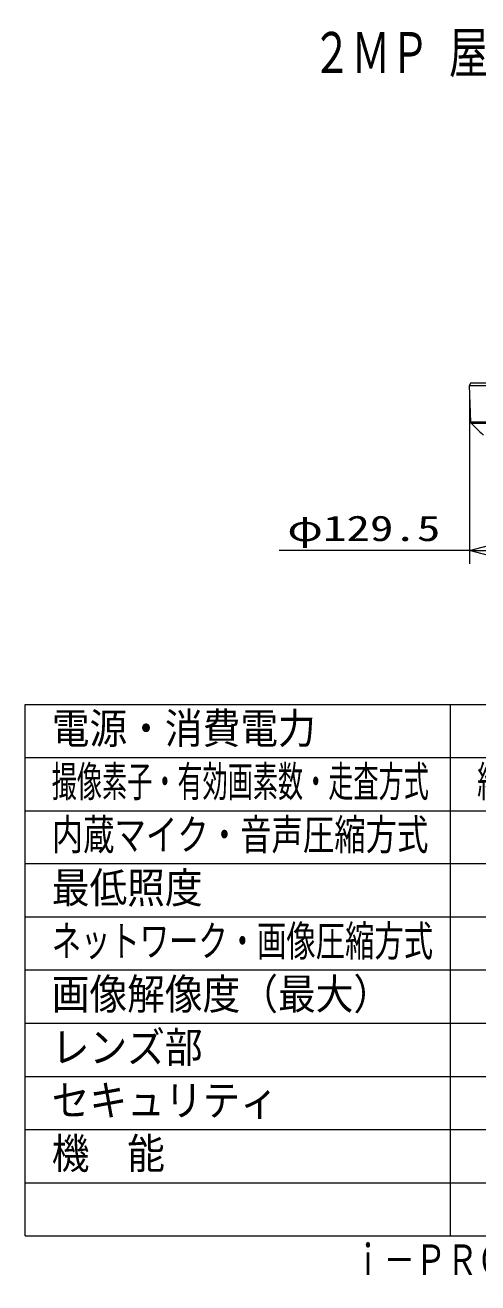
# Model space of a CAD drawing. Units: millimetres on the paper. Extents: x -62 to 65, y -59 to 59.
# Drawn here: x -62.5 to -19.9, y -59 to 59.3 of the extents above; entities that cross this region are included whole.
import ezdxf
from ezdxf.enums import TextEntityAlignment as Align

# ---------------------------------------------------------------- set-up
doc = ezdxf.new("R2010")
doc.units = ezdxf.units.MM
for name, color, linetype, lineweight in [('0-0_GAIKEI', 4, 'Continuous', 9), ('0-2_SUNPO', 7, 'Continuous', 9), ('0-3_0', 7, 'Continuous', 9), ('0-5_WAKU', 4, 'Continuous', 9)]:
    doc.layers.add(name, color=color, linetype=linetype, lineweight=lineweight)
doc.layers.add('0-1_MOJI1', color=7, linetype='Continuous')
doc.layers.add('0-4_相当品', color=4, linetype='Continuous')
doc.styles.add('ＭＳ ゴシック', font='')
doc.styles.get('ＭＳ ゴシック').set_extended_font_data('MS Gothic')

# ---------------------------------------------------------------- blocks, each defined once
blk = doc.blocks.new('_Open30')
at = {"layer": '0-3_0'}
blk.add_line((0, 0), (-1, 0), dxfattribs=at)
blk.add_lwpolyline([(-1, 0.2679), (0, 0), (-1, -0.2679)], dxfattribs=at)

msp = doc.modelspace()

# ---------------------------------------------------------------- linework, layer by layer
at = {"layer": '0-0_GAIKEI', "color": 7}
for p, q in [((-20.596, 25.621), (-20.703, 25.421)), ((-20.582, 21.957), (-20.703, 25.421)), ((-7.883, 25.621), (-20.596, 25.621)), ((-20.211, 21.51), (-20.523, 21.822)), ((-7.956, 21.822), (-20.523, 21.822)), ((-20.211, 21.51), (-20.21, 21.517))]:
    msp.add_line(p, q, dxfattribs=at)
at = {"layer": '0-0_GAIKEI'}
for p, q in [((-20.703, 25.421), (-7.777, 25.421)), ((-7.898, 21.957), (-20.582, 21.957))]:
    msp.add_line(p, q, dxfattribs=at)
at = {"layer": '0-0_GAIKEI', "color": 7}
for points in [[(-20.039, 21.359), (-20.149, 21.465), (-20.194, 21.505), (-20.208, 21.516), (-20.21, 21.517), (-20.21, 21.517), (-20.21, 21.517), (-20.21, 21.517), (-20.21, 21.517)], [(-20.039, 21.358), (-20.148, 21.464), (-20.203, 21.512)]]:
    msp.add_lwpolyline(points, dxfattribs=at)
for centre, radius, start, end in [((-20.382, 21.964), 0.2, 182, 225), ((-20.19, 21.531), 0.03, 225.00031, 270), ((-20.189, 21.538), 0.03, 225.10044, 246.35828), ((508.486, 553.999), 750.363, 225.22218, 225.29093), ((503.587, 549.084), 743.423, 225.22343, 225.29281), ((508.413, 553.925), 750.259, 225.22218, 225.29094)]:
    msp.add_arc(centre, radius, start, end, dxfattribs=at)
at = {"layer": '0-2_SUNPO'}
for p, q in [((-20.703, 24.796), (-20.703, 8.637)), ((-20.703, 9.887), (-38.619, 9.887))]:
    msp.add_line(p, q, dxfattribs=at)
at = {"layer": '0-5_WAKU', "color": 3}
for p, q in [((-62.491, -54.601), (-62.491, -4.601)), ((-62.491, -4.601), (62.509, -4.601)), ((-22.491, -54.601), (-22.491, -4.601)), ((-62.491, -54.601), (62.509, -54.601))]:
    msp.add_line(p, q, dxfattribs=at)
at = {"layer": '0-5_WAKU'}
for p, q in [((-62.491, -9.601), (62.509, -9.601)), ((-62.491, -14.601), (62.509, -14.601)), ((62.509, -19.601), (-62.491, -19.601)), ((62.509, -24.601), (-62.491, -24.601)), ((62.509, -29.601), (-62.491, -29.601)), ((62.509, -34.601), (-62.491, -34.601)), ((-62.491, -39.601), (62.509, -39.601)), ((-62.491, -44.601), (62.509, -44.601)), ((-62.491, -49.601), (62.509, -49.601))]:
    msp.add_line(p, q, dxfattribs=at)

# ---------------------------------------------------------------- block references
at = {"layer": '0-2_SUNPO', "xscale": 2.5, "yscale": 2.5, "rotation": 180}
msp.add_blockref('_Open30', (-20.703, 9.887), dxfattribs=at)

# ---------------------------------------------------------------- texts
at = {"layer": '0-1_MOJI1', "style": 'ＭＳ ゴシック'}
for s, height, width, p in [('２ＭＰ 屋内 ドームカメラ マイク付（パイプ取付金具付）', 3.849, 0.7, (-35.491, 53.659)), ('電源・消費電力', 2.889, 0.9, (-59.991, -9.156)), ('撮像素子・有効画素数・走査方式', 2.889, 0.6, (-59.991, -14.156)), ('約１／２．８型 ＣＭＯＳセンサー・約２１０万画素・プログレッシブ', 2.889, 0.65, (-19.991, -14.156)), ('内蔵マイク・音声圧縮方式', 2.886, 0.75, (-59.991, -19.156)), ('最低照度', 2.889, 0.9, (-59.991, -24.156)), ('ネットワーク・画像圧縮方式', 2.889, 0.7, (-59.991, -29.156)), ('画像解像度（最大）', 2.889, 0.9, (-59.991, -34.156)), ('レンズ部', 2.889, 0.9, (-59.991, -39.156)), ('セキュリティ', 2.889, 0.9, (-59.991, -44.156)), ('機\u3000能', 2.889, 0.9, (-59.991, -49.156))]:
    msp.add_text(s, height=height, dxfattribs=dict(at, width=width)).set_placement(p, align=Align.BOTTOM_LEFT)
at = {"layer": '0-2_SUNPO', "style": 'ＭＳ ゴシック', "width": 1.35}
msp.add_text('φ129.5', height=2.405, dxfattribs=at).set_placement((-37.839, 10.05), align=Align.BOTTOM_LEFT)
at = {"layer": '0-4_相当品', "style": 'ＭＳ ゴシック', "width": 0.75}
msp.add_text('ｉ－ＰＲＯ：ＷＶ－Ｕ２１３００－Ｖ２Ｌ＋ＷＶ－ＱＣＬ１００－ＷＵＸ', height=2.889, dxfattribs=at).set_placement((-31.731, -59.156), align=Align.BOTTOM_LEFT)

doc.saveas('drawing.dxf')
